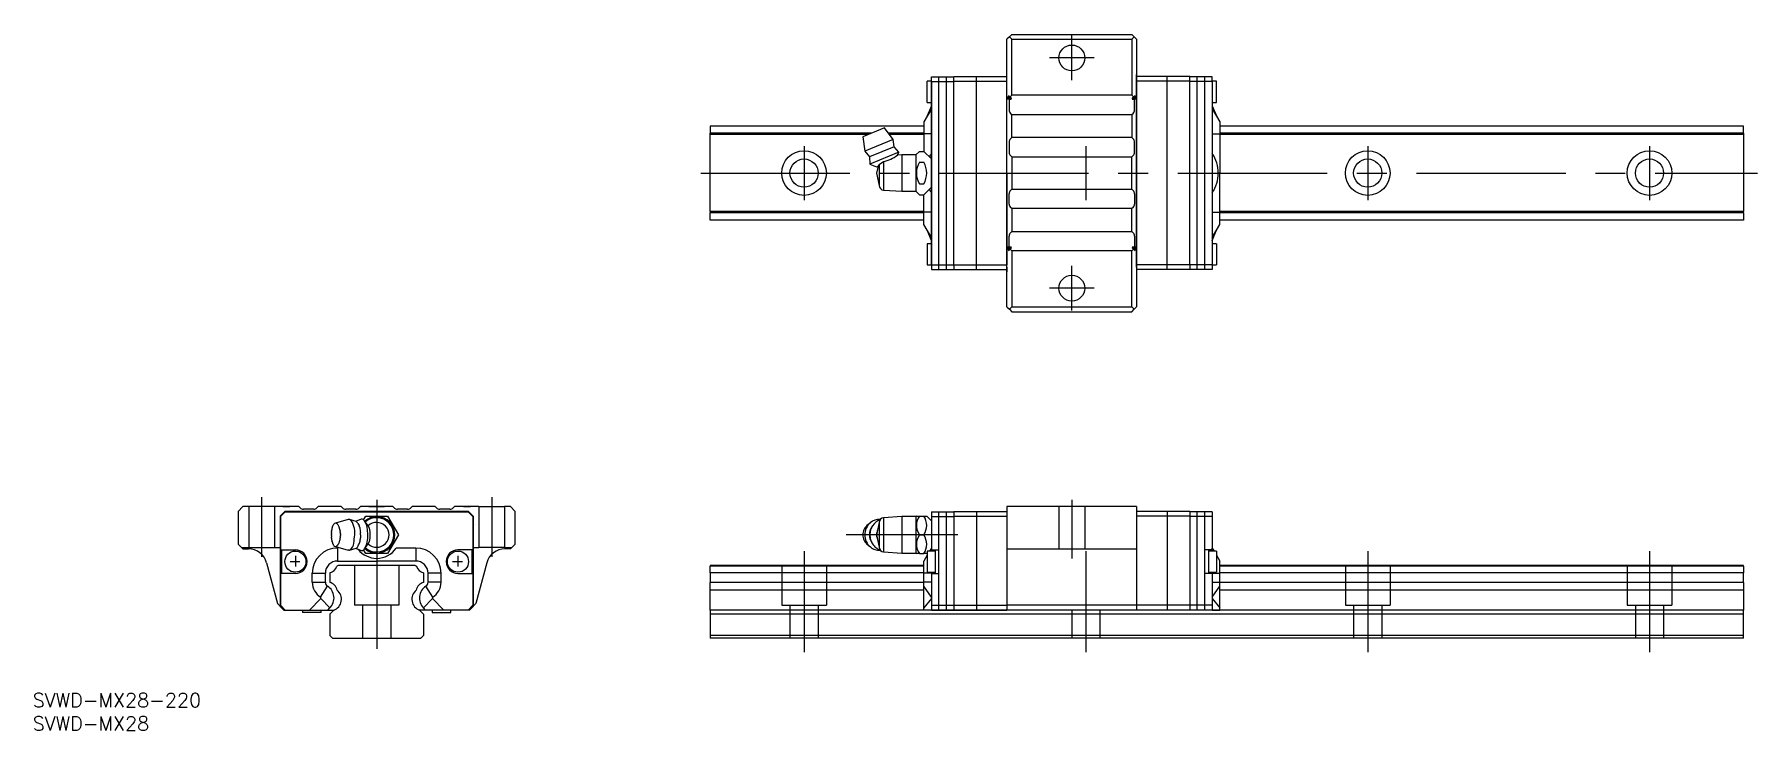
# Model space of a CAD drawing. Extents: x -73 to 294, y -20 to 128.
import ezdxf

# ---------------------------------------------------------------- set-up
doc = ezdxf.new("R2010")
doc.units = 0
doc.linetypes.add('CENTER', pattern=[50.8, 31.75, -6.35, 6.35, -6.35])
doc.linetypes.add('DASHED', pattern=[19.05, 12.7, -6.35])
doc.layers.get('0').update_dxf_attribs({"linetype": 'CONTINUOUS'})
doc.layers.add('CENTER', color=1, linetype='CENTER')
doc.styles.get("Standard").update_dxf_attribs({"font": 'txt.shx', "height": 3, "bigfont": 'bigfont.shx'})

msp = doc.modelspace()

# ---------------------------------------------------------------- linework, layer by layer
at = {"color": 7, "linetype": 'CONTINUOUS'}
for p, q in [((135.199999, 128.5), (134.699999, 128)), ((135.199999, 128.5), (160.799999, 128.5)), ((161.299999, 128), (160.799999, 128.5)), ((134.699999, 128), (134.199999, 127.5)), ((134.199999, 70.5), (134.199999, 127.5)), ((135.199999, 127.5), (134.699999, 128)), ((135.199999, 127.5), (160.799999, 127.5)), ((135.199999, 115.55), (135.199999, 127.5)), ((161.299999, 128), (160.799999, 127.5)), ((160.799999, 127.5), (160.799999, 115.55)), ((161.799999, 127.5), (161.299999, 128)), ((161.799999, 127.5), (161.799999, 70.5)), ((118.099999, 118.550001), (117.199999, 118.550001)), ((117.199999, 114.050001), (117.199999, 118.550001)), ((118.099999, 119.5), (122.899999, 119.5)), ((118.099999, 119.5), (122.899999, 119.5)), ((118.099999, 118.5), (118.099999, 119.5)), ((118.099999, 118.5), (118.099999, 119.5)), ((118.099999, 118.5), (118.099999, 99)), ((118.099999, 99), (118.099999, 118.5)), ((118.099999, 118.5), (122.899999, 118.5)), ((118.099999, 118.5), (122.899999, 118.5)), ((119.699999, 78.5), (119.699999, 119.5)), ((121.299999, 78.5), (121.299999, 119.5)), ((122.899999, 119.55), (134.199999, 119.55)), ((122.899999, 118.55), (122.899999, 119.55)), ((122.899999, 79.45), (122.899999, 118.55)), ((122.899999, 118.55), (134.199999, 118.55)), ((127.699999, 78.45), (127.699999, 119.55)), ((134.199999, 118.999999), (134.199999, 119.999999)), ((134.199999, 118.55), (134.199999, 119.599999)), ((134.199999, 79.000001), (134.199999, 118.999999)), ((134.199999, 99), (134.199999, 118.55)), ((134.199999, 99), (134.199999, 118.55)), ((161.799999, 118.999999), (161.799999, 119.999999)), ((161.799999, 119.599999), (161.799999, 118.55)), ((173.099999, 119.55), (161.799999, 119.55)), ((161.799999, 79.000001), (161.799999, 118.999999)), ((161.799999, 118.55), (161.799999, 99)), ((161.799999, 99), (161.799999, 118.55)), ((173.099999, 118.55), (161.799999, 118.55)), ((168.299999, 78.45), (168.299999, 119.55)), ((173.099999, 118.55), (173.099999, 119.55)), ((177.899999, 119.5), (173.099999, 119.5)), ((173.099999, 79.45), (173.099999, 118.55)), ((177.899999, 118.5), (173.099999, 118.5)), ((174.699999, 78.5), (174.699999, 119.5)), ((176.299999, 78.5), (176.299999, 119.5)), ((177.899999, 118.5), (177.899999, 119.5)), ((178.799999, 118.550001), (177.899999, 118.550001)), ((177.899999, 118.5), (177.899999, 79.5)), ((178.799999, 114.050001), (178.799999, 118.550001)), ((117.199999, 114.050001), (118.099999, 114.050001)), ((134.649999, 114.585786), (134.649999, 112.414214)), ((135.199999, 115.55), (134.942892, 115.292893)), ((160.799999, 115.55), (135.199999, 115.55)), ((161.057106, 115.292893), (160.799999, 115.55)), ((161.349999, 112.414214), (161.349999, 114.585786)), ((177.899999, 114.050001), (178.799999, 114.050001)), ((118.099999, 112.700001), (116.499999, 109.930001)), ((118.099999, 112.700001), (116.499999, 109.930001)), ((118.099999, 113.332589), (117.21786, 111.172798)), ((118.099999, 113.332589), (117.21786, 111.172798)), ((134.942892, 111.707107), (135.199999, 111.45)), ((135.199999, 111.45), (160.799999, 111.45)), ((135.199999, 106.55), (135.199999, 111.45)), ((160.799999, 111.45), (161.057106, 111.707107)), ((160.799999, 111.45), (160.799999, 106.55)), ((177.899999, 113.332589), (178.782138, 111.172798)), ((177.899999, 112.700001), (179.499999, 109.930001)), ((116.499999, 109.000001), (70.999999, 109.000001)), ((70.999999, 109.000001), (70.999999, 107.483289)), ((70.999999, 107.2), (70.999999, 107.483289)), ((105.317087, 107.483289), (70.999999, 107.483289)), ((70.999999, 90.8), (70.999999, 107.2)), ((104.633167, 107.2), (70.999999, 107.2)), ((108.112474, 108.641176), (103.493076, 106.727759)), ((103.493076, 106.727759), (103.938978, 103.665281)), ((109.962672, 106.160377), (108.112474, 108.641176)), ((116.499999, 107.483289), (108.976035, 107.483289)), ((116.499999, 107.2), (109.187314, 107.2)), ((116.499999, 109.930001), (116.499999, 107.330001)), ((116.499999, 109.930001), (116.499999, 107.330001)), ((116.499999, 107.330001), (116.499999, 103.6)), ((116.499999, 107.330001), (116.499999, 103.6)), ((118.099999, 107.330001), (116.499999, 107.330001)), ((118.099999, 107.330001), (116.499999, 107.330001)), ((135.199999, 106.55), (134.942892, 106.292893)), ((160.799999, 106.55), (135.199999, 106.55)), ((161.057106, 106.292893), (160.799999, 106.55)), ((177.899999, 107.330001), (179.499999, 107.330001)), ((179.499999, 109.930001), (179.499999, 107.330001)), ((290.999999, 109.000001), (179.499999, 109.000001)), ((290.999999, 107.483289), (179.499999, 107.483289)), ((179.499999, 107.330001), (179.499999, 99)), ((290.999999, 107.2), (179.499999, 107.2)), ((290.999999, 107.483289), (290.999999, 109.000001)), ((290.999999, 107.483289), (290.999999, 107.2)), ((290.999999, 107.2), (290.999999, 90.8)), ((109.962672, 106.160377), (103.938978, 103.665281)), ((103.938978, 103.665281), (104.905652, 102.442102)), ((110.144049, 104.611917), (104.905652, 102.442102)), ((111.184633, 103.419353), (105.013118, 100.863028)), ((110.144049, 104.611917), (109.962672, 106.160377)), ((111.184633, 103.419353), (110.144049, 104.611917)), ((110.906563, 102.822099), (110.906061, 102.822069)), ((110.906342, 102.821624), (110.906563, 102.822099)), ((110.906563, 102.822099), (111.184633, 103.419353)), ((111.799999, 102.875), (110.906563, 102.822099)), ((114.799999, 102.875), (111.799999, 102.875)), ((111.799999, 102.875), (111.799999, 95.125)), ((115.543801, 103.618802), (114.799999, 102.875)), ((114.799999, 102.875), (114.799999, 95.125)), ((115.543801, 103.618802), (116.481197, 103.618802)), ((118.099999, 102), (116.481197, 103.618802)), ((134.649999, 105.585786), (134.649999, 103.414214)), ((161.349999, 103.414214), (161.349999, 105.585786)), ((104.905652, 102.442102), (105.013118, 100.863028)), ((105.013118, 100.863028), (106.40283, 100.356273)), ((106.738567, 100.49534), (106.399999, 99)), ((106.40283, 100.356273), (106.878366, 100.553247)), ((106.878366, 100.553247), (106.999999, 100.813088)), ((106.999999, 100.813088), (107.881992, 101.450753)), ((106.999999, 100.813088), (106.999999, 96.35)), ((107.881992, 101.450753), (107.881992, 95.356987)), ((115.543801, 101.309401), (116.481197, 101.309401)), ((134.942892, 102.707107), (135.199999, 102.45)), ((135.199999, 102.45), (160.799999, 102.45)), ((135.199999, 102.45), (135.199999, 95.55)), ((135.199999, 100.65), (135.199999, 97.35)), ((160.799999, 102.45), (161.057106, 102.707107)), ((160.799999, 95.55), (160.799999, 102.45)), ((160.799999, 97.35), (160.799999, 100.65)), ((106.399999, 99), (106.999999, 96.35)), ((115.543801, 96.690599), (116.481197, 96.690599)), ((116.481197, 94.381198), (118.099999, 96)), ((118.099999, 99), (118.099999, 79.5)), ((118.099999, 99), (118.099999, 79.5)), ((118.099999, 79.5), (118.099999, 99)), ((134.199999, 79.45), (134.199999, 99)), ((134.199999, 99), (134.199999, 79.45)), ((134.942892, 95.292893), (135.199999, 95.55)), ((135.199999, 95.55), (160.799999, 95.55)), ((160.799999, 95.55), (161.057106, 95.292893)), ((161.799999, 99), (161.799999, 79.45)), ((161.799999, 99), (161.799999, 79.45)), ((179.499999, 99), (179.170758, 99)), ((179.499999, 90.669999), (179.499999, 99)), ((107.881992, 95.356987), (111.799999, 95.125)), ((111.799999, 95.125), (114.799999, 95.125)), ((114.799999, 95.125), (115.543801, 94.381198)), ((115.543801, 94.381198), (116.481197, 94.381198)), ((116.499999, 90.669999), (116.499999, 94.4)), ((116.499999, 90.669999), (116.499999, 94.4)), ((116.499999, 90.669999), (116.499999, 94.4)), ((134.649999, 92.414214), (134.649999, 94.585786)), ((161.349999, 94.585786), (161.349999, 92.414214)), ((116.499999, 90.8), (70.999999, 90.8)), ((70.999999, 90.8), (70.999999, 90.516711)), ((116.499999, 90.516711), (70.999999, 90.516711)), ((70.999999, 88.999999), (70.999999, 90.516711)), ((116.499999, 88.999999), (70.999999, 88.999999)), ((118.099999, 90.669999), (116.499999, 90.669999)), ((118.099999, 90.669999), (116.499999, 90.669999)), ((118.099999, 90.669999), (116.499999, 90.669999)), ((116.499999, 88.069999), (116.499999, 90.669999)), ((116.499999, 88.069999), (116.499999, 90.669999)), ((116.499999, 88.069999), (116.499999, 90.669999)), ((118.099999, 85.299999), (116.499999, 88.069999)), ((118.099999, 85.299999), (116.499999, 88.069999)), ((118.099999, 85.299999), (116.499999, 88.069999)), ((135.199999, 91.45), (134.942892, 91.707107)), ((160.799999, 91.45), (135.199999, 91.45)), ((135.199999, 91.45), (135.199999, 86.55)), ((161.057106, 91.707107), (160.799999, 91.45)), ((160.799999, 86.55), (160.799999, 91.45)), ((177.899999, 90.669999), (179.499999, 90.669999)), ((177.899999, 85.299999), (179.499999, 88.069999)), ((290.999999, 90.8), (179.499999, 90.8)), ((179.499999, 88.069999), (179.499999, 90.669999)), ((290.999999, 90.516711), (179.499999, 90.516711)), ((290.999999, 88.999999), (179.499999, 88.999999)), ((290.999999, 90.516711), (290.999999, 90.8)), ((290.999999, 90.516711), (290.999999, 88.999999)), ((118.099999, 84.667411), (117.21786, 86.827202)), ((118.099999, 84.667411), (117.21786, 86.827202)), ((118.099999, 84.667411), (117.21786, 86.827202)), ((134.649999, 83.414214), (134.649999, 85.585786)), ((134.942892, 86.292893), (135.199999, 86.55)), ((135.199999, 86.55), (160.799999, 86.55)), ((160.799999, 86.55), (161.057106, 86.292893)), ((161.349999, 85.585786), (161.349999, 83.414214)), ((177.899999, 84.667411), (178.782138, 86.827202)), ((117.199999, 83.949999), (117.199999, 79.449999)), ((118.099999, 83.949999), (117.199999, 83.949999)), ((135.199999, 82.45), (134.942892, 82.707107)), ((160.799999, 82.45), (135.199999, 82.45)), ((135.199999, 82.45), (135.199999, 70.5)), ((161.057106, 82.707107), (160.799999, 82.45)), ((160.799999, 70.5), (160.799999, 82.45)), ((178.799999, 83.949999), (177.899999, 83.949999)), ((178.799999, 83.949999), (178.799999, 79.449999)), ((117.199999, 79.449999), (118.099999, 79.449999)), ((118.099999, 79.5), (122.899999, 79.5)), ((118.099999, 79.5), (122.899999, 79.5)), ((118.099999, 79.5), (122.899999, 79.5)), ((118.099999, 79.5), (118.099999, 78.5)), ((118.099999, 79.5), (118.099999, 78.5)), ((118.099999, 79.5), (118.099999, 78.5)), ((118.099999, 78.5), (122.899999, 78.5)), ((118.099999, 78.5), (122.899999, 78.5)), ((118.099999, 78.5), (122.899999, 78.5)), ((122.899999, 79.45), (134.199999, 79.45)), ((122.899999, 79.45), (122.899999, 78.45)), ((122.899999, 78.45), (134.199999, 78.45)), ((134.199999, 78.400001), (134.199999, 79.45)), ((134.199999, 79.000001), (134.199999, 78.000001)), ((173.099999, 79.45), (161.799999, 79.45)), ((161.799999, 79.45), (161.799999, 78.400001)), ((161.799999, 79.000001), (161.799999, 78.000001)), ((173.099999, 78.45), (161.799999, 78.45)), ((177.899999, 79.5), (173.099999, 79.5)), ((173.099999, 79.45), (173.099999, 78.45)), ((177.899999, 78.5), (173.099999, 78.5)), ((177.899999, 79.5), (177.899999, 78.5)), ((177.899999, 79.449999), (178.799999, 79.449999)), ((134.199999, 70.5), (134.699999, 70)), ((135.199999, 70.5), (134.699999, 70)), ((134.699999, 70), (135.199999, 69.5)), ((135.199999, 70.5), (160.799999, 70.5)), ((161.299999, 70), (160.799999, 70.5)), ((160.799999, 69.5), (161.299999, 70)), ((161.299999, 70), (161.799999, 70.5)), ((135.199999, 69.5), (160.799999, 69.5)), ((-28.5, 28), (-29.5, 27)), ((-29.5, 27), (-29.5, 20)), ((-27.25, 28), (-28.5, 28)), ((-21.75, 28), (-27.25, 28)), ((-16.55, 28), (-21.75, 28)), ((-19.55, 27), (-20.55, 26)), ((-20.55, 26), (-20.55, 7)), ((-19.5, 26.9), (-20.5, 25.9)), ((-19.5, 26.9), (-20.5, 25.9)), ((-20.5, 25.9), (-20.5, 18.800001)), ((-20.5, 25.9), (-20.5, 18.800001)), ((-19.999999, 28), (-18.5, 28)), ((19.55, 27), (-19.55, 27)), ((0, 26.9), (-19.5, 26.9)), ((-19.5, 26.9), (0, 26.9)), ((-16.292893, 27.742893), (-16.55, 28)), ((-13.414214, 27.45), (-15.585786, 27.45)), ((-12.45, 28), (-12.707107, 27.742893)), ((-7.55, 28), (-12.45, 28)), ((-7.292893, 27.742893), (-7.55, 28)), ((-4.414214, 27.45), (-6.585786, 27.45)), ((-3.45, 28), (-3.707107, 27.742893)), ((3.45, 28), (-3.45, 28)), ((-2.772615, 25.19769), (-2.309401, 26.000001)), ((-2.309401, 26.000001), (2.309401, 26.000001)), ((-1.65, 28), (1.65, 28)), ((1.65, 28), (-1.65, 28)), ((19.5, 26.9), (0, 26.9)), ((0, 26.9), (19.5, 26.9)), ((0, 26.9), (19.5, 26.9)), ((2.309401, 26.000001), (4.618802, 22.000001)), ((3.707107, 27.742893), (3.45, 28)), ((6.585786, 27.45), (4.414214, 27.45)), ((7.55, 28), (7.292893, 27.742893)), ((12.45, 28), (7.55, 28)), ((12.707107, 27.742893), (12.45, 28)), ((15.585786, 27.45), (13.414214, 27.45)), ((16.55, 28), (16.292893, 27.742893)), ((21.75, 28), (16.55, 28)), ((18.5, 28), (19.999999, 28)), ((19.5, 26.9), (20.5, 25.9)), ((19.5, 26.9), (20.5, 25.9)), ((19.5, 26.9), (20.5, 25.9)), ((19.55, 27), (20.55, 26)), ((20.5, 25.9), (20.5, 18.800001)), ((20.5, 25.9), (20.5, 18.800001)), ((20.5, 25.9), (20.5, 18.800001)), ((20.55, 26), (20.55, 7)), ((21.75, 28), (27.25, 28)), ((28.5, 28), (27.25, 28)), ((29.5, 27), (28.5, 28)), ((29.5, 20), (29.5, 27)), ((111.799999, 25.875001), (107.881991, 25.643014)), ((114.799999, 25.875001), (111.799999, 25.875001)), ((111.799999, 25.875001), (111.799999, 18.125001)), ((114.924999, 26.000001), (114.799999, 25.875001)), ((114.799999, 25.875001), (114.799999, 18.125001)), ((114.924999, 26.000001), (115.543801, 26.000001)), ((115.543801, 26.000001), (116.481197, 26.000001)), ((116.481197, 26.000001), (117.099999, 26.000001)), ((118.099999, 25.000001), (117.099999, 26.000001)), ((118.099999, 26.9), (122.899999, 26.9)), ((118.099999, 26.9), (122.899999, 26.9)), ((118.099999, 26.9), (122.899999, 26.9)), ((118.099999, 26.9), (118.099999, 25.9)), ((118.099999, 26.9), (118.099999, 25.9)), ((118.099999, 26.9), (118.099999, 25.9)), ((118.099999, 25.9), (122.899999, 25.9)), ((118.099999, 25.9), (122.899999, 25.9)), ((118.099999, 25.9), (122.899999, 25.9)), ((118.099999, 25.9), (118.099999, 18.800001)), ((118.099999, 25.9), (118.099999, 18.800001)), ((118.099999, 25.9), (118.099999, 18.800001)), ((119.699999, 6), (119.699999, 26.9)), ((121.299999, 6), (121.299999, 26.9)), ((122.899999, 27), (134.199999, 27)), ((122.899999, 27), (122.899999, 26)), ((122.899999, 26), (134.199999, 26)), ((122.899999, 26), (122.899999, 7)), ((127.699999, 27), (127.699999, 6)), ((161.799999, 28), (134.199999, 28)), ((134.199999, 28), (134.199999, 27)), ((134.199999, 27), (134.199999, 20.500001)), ((161.799999, 28), (161.799999, 27)), ((173.099999, 27), (161.799999, 27)), ((161.799999, 27), (161.799999, 20.500001)), ((173.099999, 26), (161.799999, 26)), ((168.299999, 27), (168.299999, 6)), ((173.099999, 27), (173.099999, 26)), ((177.899999, 26.9), (173.099999, 26.9)), ((173.099999, 26), (173.099999, 7)), ((177.899999, 25.9), (173.099999, 25.9)), ((174.699999, 6), (174.699999, 26.9)), ((176.299999, 6), (176.299999, 26.9)), ((177.899999, 26.9), (177.899999, 25.9)), ((177.899999, 25.9), (177.899999, 18.800001)), ((-6.04374, 25.242003), (-8.784859, 24.486199)), ((-5.766417, 25.237472), (-6.04374, 25.242003)), ((-4.399685, 24.815409), (-5.766417, 25.237472)), ((-3.319433, 25.307365), (-4.539195, 24.858492)), ((-2.1413, 24.42114), (-2.56411, 24.980199)), ((-1.813088, 23.932671), (-2.141316, 24.421161)), ((-1.553247, 23.432234), (-1.813088, 23.932671)), ((105.108776, 24.579204), (104.39016, 23.977918)), ((106.999999, 24.650001), (106.399999, 22.000001)), ((106.999999, 24.650001), (106.999999, 19.350001)), ((107.881991, 25.643014), (107.881991, 18.356988)), ((-29.5, 20), (-28.8, 19.3)), ((-28.8, 19.3), (-27.25, 19.3)), ((-28.8, 19.3), (-28.5, 19)), ((-28.5, 19), (-27.302647, 19)), ((-21.75, 19.3), (-20.55, 19.3)), ((-20.5, 18.800001), (-17.300001, 18.800001)), ((-20.5, 18.800001), (-17.300001, 18.800001)), ((-20.25, 18.800001), (-20.25, 13.800001)), ((-20.25, 18.800001), (-20.25, 13.800001)), ((-8.784859, 19.513803), (-6.04374, 18.757999)), ((-8.330001, 19.200003), (-8.330001, 16.430003)), ((-8.330001, 19.200003), (-8.330001, 16.430003)), ((-5.765676, 18.762759), (-6.04374, 18.757999)), ((-5.766417, 18.76253), (-4.399685, 19.184593)), ((-4.539195, 19.14151), (-3.319433, 18.692637)), ((-2.309401, 18.000001), (-2.772747, 18.802539)), ((-2.56411, 19.019803), (-2.141213, 19.578977)), ((-2.141286, 19.57888), (-1.813088, 20.067331)), ((-1.813088, 20.067331), (-1.553247, 20.567768)), ((4.618802, 22.000001), (2.309401, 18.000001)), ((8.330001, 19.200003), (4.142464, 19.200003)), ((8.330001, 19.200003), (4.142464, 19.200003)), ((8.330001, 19.200003), (4.142464, 19.200003)), ((8.330001, 19.200003), (8.330001, 16.430003)), ((8.330001, 19.200003), (8.330001, 16.430003)), ((8.330001, 19.200003), (8.330001, 16.430003)), ((20.5, 18.800001), (17.300001, 18.800001)), ((20.5, 18.800001), (17.300001, 18.800001)), ((20.5, 18.800001), (17.300001, 18.800001)), ((20.25, 18.800001), (20.25, 13.800001)), ((20.25, 18.800001), (20.25, 13.800001)), ((20.55, 19.3), (21.75, 19.3)), ((27.25, 19.3), (28.8, 19.3)), ((28.5, 19), (27.302647, 19)), ((28.8, 19.3), (28.5, 19)), ((28.8, 19.3), (29.5, 20)), ((106.399999, 22.000001), (106.999999, 19.350001)), ((107.881991, 18.356988), (111.799999, 18.125001)), ((115.543801, 22.000001), (116.481197, 22.000001)), ((117.199999, 18.550001), (117.199999, 14.050001)), ((118.899999, 18.550001), (117.199999, 18.550001)), ((117.649999, 18.550001), (117.826492, 18.726494)), ((118.099999, 19.200003), (117.724547, 18.550001)), ((118.099999, 19.200003), (117.724547, 18.550001)), ((118.099999, 19.200003), (117.724547, 18.550001)), ((118.099999, 18.800001), (119.699999, 18.800001)), ((118.099999, 18.550001), (118.099999, 18.800001)), ((118.099999, 18.800001), (119.699999, 18.800001)), ((118.099999, 18.550001), (118.099999, 18.800001)), ((118.099999, 18.800001), (119.699999, 18.800001)), ((118.099999, 18.550001), (118.099999, 18.800001)), ((118.899999, 18.800001), (118.899999, 13.800001)), ((118.899999, 18.800001), (118.899999, 13.800001)), ((134.199999, 20.500001), (134.199999, 7)), ((134.199999, 19), (161.799999, 19)), ((161.799999, 20.500001), (161.799999, 7)), ((177.899999, 18.800001), (176.299999, 18.800001)), ((177.099999, 18.800001), (177.099999, 13.800001)), ((178.799999, 18.550001), (177.099999, 18.550001)), ((177.899999, 19.200003), (178.275451, 18.550001)), ((177.899999, 18.550001), (177.899999, 18.800001)), ((178.799999, 18.550001), (178.799999, 14.050001)), ((-23.438944, 16.035276), (-21.116026, 7.366027)), ((-8.2, 15.500003), (-8.483289, 15.336446)), ((-8.330001, 16.430003), (0, 16.430003)), ((-8.330001, 16.430003), (0, 16.430003)), ((8.2, 15.500003), (-8.2, 15.500003)), ((2.309401, 18.000001), (-2.309401, 18.000001)), ((8.330001, 16.430003), (0, 16.430003)), ((8.330001, 16.430003), (0, 16.430003)), ((8.330001, 16.430003), (0, 16.430003)), ((8.2, 15.500003), (8.483289, 15.336446)), ((23.438944, 16.035276), (21.116026, 7.366027)), ((116.499999, 15.500003), (70.999999, 15.500003)), ((70.999999, 15.500003), (70.999999, 15.336446)), ((116.499999, 15.336446), (70.999999, 15.336446)), ((70.999999, 13.937693), (70.999999, 15.336446)), ((111.799999, 18.125001), (114.799999, 18.125001)), ((114.799999, 18.125001), (114.924999, 18.000001)), ((115.543801, 18.000001), (114.924999, 18.000001)), ((115.543801, 18.000001), (116.481197, 18.000001)), ((117.099999, 18.000001), (116.481197, 18.000001)), ((117.199999, 17.641878), (116.499999, 16.430003)), ((117.199999, 17.641878), (116.499999, 16.430003)), ((117.199999, 17.641878), (116.499999, 16.430003)), ((116.499999, 13.830003), (116.499999, 16.430003)), ((116.499999, 13.830003), (116.499999, 16.430003)), ((116.499999, 13.830003), (116.499999, 16.430003)), ((117.099999, 18.000001), (117.199999, 18.100001)), ((178.799999, 17.641878), (179.499999, 16.430003)), ((179.499999, 13.830003), (179.499999, 16.430003)), ((290.999999, 15.500003), (179.499999, 15.500003)), ((290.999999, 15.336446), (179.499999, 15.336446)), ((290.999999, 15.336446), (290.999999, 15.500003)), ((290.999999, 15.336446), (290.999999, 13.937693)), ((-17.300001, 13.800001), (-20.5, 13.800001)), ((-17.300001, 13.800001), (-20.5, 13.800001)), ((-20.5, 13.800001), (-20.5, 7)), ((-20.5, 13.800001), (-20.5, 7)), ((-13.700001, 13.830003), (-10.930001, 13.830003)), ((-13.700001, 13.830003), (-10.930001, 13.830003)), ((-13.700001, 11.916697), (-13.700001, 13.830003)), ((-13.700001, 11.916697), (-13.700001, 13.830003)), ((-13.700001, 11.916697), (-10.930001, 11.916697)), ((-13.700001, 11.916697), (-10.930001, 11.916697)), ((-11.94628, 8.73118), (-10.464823, 11.071732)), ((-11.94628, 8.73118), (-10.464823, 11.071732)), ((-10.930001, 11.916697), (-10.930001, 13.830003)), ((-10.930001, 11.916697), (-10.930001, 13.830003)), ((-10.000001, 13.937693), (-10.000001, 11.862007)), ((10.000001, 13.937693), (10.000001, 11.862007)), ((11.94628, 8.73118), (10.464823, 11.071732)), ((11.94628, 8.73118), (10.464823, 11.071732)), ((11.94628, 8.73118), (10.464823, 11.071732)), ((13.700001, 13.830003), (10.930001, 13.830003)), ((13.700001, 13.830003), (10.930001, 13.830003)), ((13.700001, 13.830003), (10.930001, 13.830003)), ((10.930001, 11.916697), (10.930001, 13.830003)), ((10.930001, 11.916697), (10.930001, 13.830003)), ((10.930001, 11.916697), (10.930001, 13.830003)), ((13.700001, 11.916697), (10.930001, 11.916697)), ((13.700001, 11.916697), (10.930001, 11.916697)), ((13.700001, 11.916697), (10.930001, 11.916697)), ((13.700001, 11.916697), (13.700001, 13.830003)), ((13.700001, 11.916697), (13.700001, 13.830003)), ((13.700001, 11.916697), (13.700001, 13.830003)), ((17.300001, 13.800001), (20.5, 13.800001)), ((17.300001, 13.800001), (20.5, 13.800001)), ((17.300001, 13.800001), (20.5, 13.800001)), ((20.5, 13.800001), (20.5, 7)), ((20.5, 13.800001), (20.5, 7)), ((20.5, 13.800001), (20.5, 7)), ((116.499999, 13.937693), (70.999999, 13.937693)), ((70.999999, 13.937693), (70.999999, 11.862007)), ((116.499999, 11.862007), (70.999999, 11.862007)), ((70.999999, 10.241331), (70.999999, 11.862007)), ((118.099999, 13.830003), (116.499999, 13.830003)), ((118.099999, 13.830003), (116.499999, 13.830003)), ((118.099999, 13.830003), (116.499999, 13.830003)), ((116.499999, 11.916697), (116.499999, 13.830003)), ((116.499999, 11.916697), (116.499999, 13.830003)), ((116.499999, 11.916697), (116.499999, 13.830003)), ((118.099999, 11.916697), (116.499999, 11.916697)), ((118.099999, 11.916697), (116.499999, 11.916697)), ((118.099999, 11.916697), (116.499999, 11.916697)), ((116.499999, 11.071732), (116.499999, 11.916697)), ((116.499999, 11.071732), (116.499999, 11.916697)), ((116.499999, 11.071732), (116.499999, 11.916697)), ((118.099999, 8.73118), (116.499999, 11.071732)), ((118.099999, 8.73118), (116.499999, 11.071732)), ((118.099999, 8.73118), (116.499999, 11.071732)), ((116.499999, 6.46208), (116.499999, 11.071732)), ((116.499999, 6.46208), (116.499999, 11.071732)), ((116.499999, 6.46208), (116.499999, 11.071732)), ((117.199999, 14.050001), (118.899999, 14.050001)), ((118.099999, 13.800001), (118.099999, 14.050001)), ((118.099999, 13.800001), (118.099999, 14.050001)), ((118.099999, 13.800001), (118.099999, 14.050001)), ((118.099999, 13.800001), (118.099999, 7)), ((118.099999, 13.800001), (119.699999, 13.800001)), ((118.099999, 13.800001), (119.699999, 13.800001)), ((118.099999, 13.800001), (118.099999, 7)), ((118.099999, 13.800001), (119.699999, 13.800001)), ((118.099999, 13.800001), (118.099999, 7)), ((177.899999, 13.800001), (176.299999, 13.800001)), ((177.099999, 14.050001), (178.799999, 14.050001)), ((177.899999, 13.800001), (177.899999, 14.050001)), ((177.899999, 13.830003), (179.499999, 13.830003)), ((177.899999, 13.800001), (177.899999, 7)), ((177.899999, 11.916697), (179.499999, 11.916697)), ((177.899999, 8.73118), (179.499999, 11.071732)), ((290.999999, 13.937693), (179.499999, 13.937693)), ((179.499999, 11.916697), (179.499999, 13.830003)), ((179.499999, 11.071732), (179.499999, 11.916697)), ((290.999999, 11.862007), (179.499999, 11.862007)), ((179.499999, 6.46208), (179.499999, 11.071732)), ((290.999999, 11.862007), (290.999999, 13.937693)), ((290.999999, 11.862007), (290.999999, 10.241331)), ((-21.116026, 7.366027), (-20.1, 6.350001)), ((-14.332589, 6), (-11.911823, 8.420766)), ((-14.332589, 6), (-11.911823, 8.420766)), ((-11.911823, 8.420766), (-9.953138, 6.46208)), ((-11.911823, 8.420766), (-9.953138, 6.46208)), ((11.911823, 8.420766), (9.953138, 6.46208)), ((11.911823, 8.420766), (9.953138, 6.46208)), ((11.911823, 8.420766), (9.953138, 6.46208)), ((14.332589, 6), (11.911823, 8.420766)), ((14.332589, 6), (11.911823, 8.420766)), ((14.332589, 6), (11.911823, 8.420766)), ((21.116026, 7.366027), (20.1, 6.350001)), ((116.499999, 10.241331), (70.999999, 10.241331)), ((70.999999, 5.948332), (70.999999, 10.241331)), ((118.099999, 8.420766), (116.499999, 6.46208)), ((118.099999, 8.420766), (116.499999, 6.46208)), ((118.099999, 8.420766), (116.499999, 6.46208)), ((177.899999, 8.420766), (179.499999, 6.46208)), ((290.999999, 10.241331), (179.499999, 10.241331)), ((290.999999, 10.241331), (290.999999, 5.948332)), ((-19.749999, 6), (-20.749999, 7)), ((-20.749999, 7), (-19.749999, 6)), ((-20.55, 7), (-19.55, 6)), ((-20.5, 7), (-19.5, 6)), ((-20.5, 7), (-19.5, 6)), ((-20.1, 6.350001), (-19.749999, 6)), ((-19.749999, 6), (-19.55, 6)), ((-19.55, 6), (-19.5, 6)), ((-19.5, 6), (-14.332589, 6)), ((-19.5, 6), (-14.332589, 6)), ((-15.8, 6), (-15.8, 5.5)), ((-11.8, 5.5), (-15.8, 5.5)), ((-14.332589, 6), (-10.415218, 6)), ((-14.332589, 6), (-10.415218, 6)), ((-11.8, 5.5), (-11.8, 6)), ((-10.415218, 6), (-9.953138, 6.46208)), ((-10.415218, 6), (-9.953138, 6.46208)), ((-10.415218, 6), (-9.020198, 6)), ((-10.415218, 6), (-9.020198, 6)), ((-9.151667, 5.948332), (-10.000001, 5.099998)), ((-10.000001, 5.099998), (-10.000001, 0.6)), ((10.415218, 6), (9.020198, 6)), ((10.415218, 6), (9.020198, 6)), ((10.415218, 6), (9.020198, 6)), ((9.151667, 5.948332), (10.000001, 5.099998)), ((10.415218, 6), (9.953138, 6.46208)), ((10.415218, 6), (9.953138, 6.46208)), ((10.415218, 6), (9.953138, 6.46208)), ((10.000001, 5.099998), (10.000001, 0.6)), ((14.332589, 6), (10.415218, 6)), ((14.332589, 6), (10.415218, 6)), ((14.332589, 6), (10.415218, 6)), ((11.8, 6), (11.8, 5.5)), ((11.8, 5.5), (15.8, 5.5)), ((19.5, 6), (14.332589, 6)), ((19.5, 6), (14.332589, 6)), ((19.5, 6), (14.332589, 6)), ((15.8, 5.5), (15.8, 6)), ((20.5, 7), (19.5, 6)), ((20.5, 7), (19.5, 6)), ((20.5, 7), (19.5, 6)), ((19.55, 6), (19.5, 6)), ((20.55, 7), (19.55, 6)), ((19.749999, 6), (19.55, 6)), ((20.749999, 7), (19.749999, 6)), ((20.749999, 7), (19.749999, 6)), ((19.749999, 6), (20.1, 6.350001)), ((290.999999, 5.948332), (70.999999, 5.948332)), ((70.999999, 5.948332), (70.999999, 5.099998)), ((290.999999, 5.099998), (70.999999, 5.099998)), ((70.999999, 5.099998), (70.999999, 0.6)), ((135.999999, 5.948332), (115.199999, 5.948332)), ((116.499999, 6), (116.499999, 6.46208)), ((116.499999, 6), (116.499999, 6.46208)), ((116.499999, 6), (116.499999, 6.46208)), ((118.099999, 6), (116.499999, 6)), ((118.099999, 6), (116.499999, 6)), ((118.099999, 6), (116.499999, 6)), ((118.099999, 7), (122.899999, 7)), ((118.099999, 7), (122.899999, 7)), ((118.099999, 7), (122.899999, 7)), ((118.099999, 7), (118.099999, 6)), ((118.099999, 7), (118.099999, 6)), ((118.099999, 7), (118.099999, 6)), ((118.099999, 6), (122.899999, 6)), ((118.099999, 6), (122.899999, 6)), ((118.099999, 6), (122.899999, 6)), ((122.899999, 7), (134.199999, 7)), ((122.899999, 7), (122.899999, 6)), ((122.899999, 6), (134.199999, 6)), ((161.799999, 7), (134.199999, 7)), ((134.199999, 7), (134.199999, 6)), ((161.799999, 6), (134.199999, 6)), ((173.099999, 7), (161.799999, 7)), ((161.799999, 7), (161.799999, 6)), ((173.099999, 6), (161.799999, 6)), ((177.899999, 7), (173.099999, 7)), ((173.099999, 7), (173.099999, 6)), ((177.899999, 6), (173.099999, 6)), ((177.899999, 7), (177.899999, 6)), ((177.899999, 6), (179.499999, 6)), ((179.499999, 6), (179.499999, 6.46208)), ((290.999999, 5.099998), (290.999999, 5.948332)), ((290.999999, 0.6), (290.999999, 5.099998)), ((-10.000001, 0.6), (-9.400001, 0)), ((-9.400001, 0), (9.400001, 0)), ((10.000001, 0.6), (9.400001, 0)), ((290.999999, 0.6), (70.999999, 0.6)), ((70.999999, 0.6), (70.999999, 0)), ((290.999999, 0), (70.999999, 0)), ((290.999999, 0), (290.999999, 0.6))]:
    msp.add_line(p, q, dxfattribs=at)
at = {"color": 3, "linetype": 'DASHED'}
for p, q in [((-27.25, 28), (-27.25, 19.3)), ((-21.75, 28), (-21.75, 19.3)), ((21.75, 28), (21.75, 19.3)), ((27.25, 28), (27.25, 19.3)), ((145.249996, 28), (145.249996, 19)), ((150.749996, 28), (150.749996, 19)), ((-27.25, 19.3), (-21.75, 19.3)), ((27.25, 19.3), (21.75, 19.3)), ((-4.75, 15.500003), (-4.75, 7)), ((4.75, 15.500003), (4.75, 7)), ((86.249999, 15.5), (86.249999, 7)), ((95.749999, 15.5), (95.749999, 7)), ((206.249999, 15.5), (206.249999, 7)), ((215.749999, 15.5), (215.749999, 7)), ((266.249999, 15.5), (266.249999, 7)), ((275.749999, 15.5), (275.749999, 7)), ((4.75, 7), (-4.75, 7)), ((-3, 7), (-3, 0)), ((3, 7), (3, 0)), ((86.249999, 7), (95.749999, 7)), ((87.999999, 7), (87.999999, 0)), ((93.999999, 7), (93.999999, 0)), ((147.999999, 6), (147.999999, 0)), ((153.999999, 6), (153.999999, 0)), ((206.249999, 7), (215.749999, 7)), ((207.999999, 7), (207.999999, 0)), ((213.999999, 7), (213.999999, 0)), ((266.249999, 7), (275.749999, 7)), ((267.999999, 7), (267.999999, 0)), ((273.999999, 7), (273.999999, 0))]:
    msp.add_line(p, q, dxfattribs=at)
at = {"color": 7, "linetype": 'CONTINUOUS', "const_width": 1}
for points in [[(134.942892, 115.292893), (134.909048, 115.257345), (134.876989, 115.22018), (134.846791, 115.181486), (134.818529, 115.141357), (134.79227, 115.099889), (134.768078, 115.057183), (134.74601, 115.013342), (134.726119, 114.96847), (134.708455, 114.922676), (134.693059, 114.876071), (134.679968, 114.828767), (134.669214, 114.780877), (134.660822, 114.732517), (134.654814, 114.683804), (134.651204, 114.634854), (134.649999, 114.585786)], [(161.349999, 114.585786), (161.348794, 114.634854), (161.345184, 114.683804), (161.339176, 114.732517), (161.330784, 114.780877), (161.32003, 114.828767), (161.306939, 114.876071), (161.291543, 114.922676), (161.273879, 114.96847), (161.253988, 115.013342), (161.23192, 115.057183), (161.207728, 115.099889), (161.181469, 115.141357), (161.153207, 115.181486), (161.123009, 115.22018), (161.09095, 115.257345), (161.057106, 115.292893)], [(134.942892, 82.707107), (134.909048, 82.742655), (134.876989, 82.77982), (134.846791, 82.818514), (134.818529, 82.858643), (134.79227, 82.900111), (134.768078, 82.942817), (134.74601, 82.986658), (134.726119, 83.03153), (134.708455, 83.077324), (134.693059, 83.123929), (134.679968, 83.171233), (134.669214, 83.219123), (134.660822, 83.267483), (134.654814, 83.316196), (134.651204, 83.365146), (134.649999, 83.414214)], [(161.349999, 83.414214), (161.348794, 83.365146), (161.345184, 83.316196), (161.339176, 83.267483), (161.330784, 83.219123), (161.32003, 83.171233), (161.306939, 83.123929), (161.291543, 83.077324), (161.273879, 83.03153), (161.253988, 82.986658), (161.23192, 82.942817), (161.207728, 82.900111), (161.181469, 82.858643), (161.153207, 82.818514), (161.123009, 82.77982), (161.09095, 82.742655), (161.057106, 82.707107)]]:
    msp.add_lwpolyline(points, dxfattribs=at)
at = {"color": 7, "linetype": 'CONTINUOUS'}
for centre, radius in [((147.999999, 123.5), 2.75), ((90.999999, 99), 4.75), ((210.999999, 99), 4.75), ((270.999999, 99), 4.75), ((90.999999, 99), 3), ((210.999999, 99), 3), ((270.999999, 99), 3), ((147.999999, 74.5), 2.75), ((-17.300001, 16.300001), 2.25), ((17.300001, 16.300001), 2.25)]:
    msp.add_circle(centre, radius, dxfattribs=at)
for centre, radius, start, end in [((135.649999, 112.414214), 1, 180, 225), ((160.349999, 112.414214), 1, 315, 0), ((106.484237, 108.554665), 7.240116, 281.131236, 307.648003), ((121.242355, 100.488351), 4.113237, 139.814712, 151.273161), ((121.242355, 100.488351), 4.113237, 139.814712, 151.273161), ((135.649999, 105.585786), 1, 135, 180), ((135.649999, 103.414214), 1, 180, 225), ((160.349999, 105.585786), 1, 0, 45), ((160.349999, 103.414214), 1, 315, 0), ((172.501896, 99.220376), 6.672503, 358.107317, 36.000947), ((119.545284, 99), 4.620086, 150.009194, 209.990806), ((112.481175, 99), 4.618821, 330.000138, 29.999862), ((107.999999, 96.35), 1, 180, 263.222886), ((121.242355, 97.511649), 4.113237, 208.726839, 220.185288), ((121.242355, 97.511649), 4.113237, 208.726839, 220.185288), ((121.242355, 97.511649), 4.113237, 208.726839, 220.185288), ((172.501896, 98.779624), 6.672503, 323.999053, 1.892683), ((135.649999, 94.585786), 1, 135, 180), ((135.649999, 92.414214), 1, 180, 225), ((160.349999, 94.585786), 1, 0, 45), ((160.349999, 92.414214), 1, 315, 0), ((135.649999, 85.585786), 1, 135, 180), ((160.349999, 85.585786), 1, 0, 45), ((-15.585786, 28.45), 1, 225, 270), ((-13.414214, 28.45), 1, 270, 315), ((-6.585786, 28.45), 1, 225, 270), ((-4.414214, 28.45), 1, 270, 315), ((0, 22.000001), 3.875, 229.239253, 130.760747), ((4.414214, 28.45), 1, 225, 270), ((6.585786, 28.45), 1, 270, 315), ((13.414214, 28.45), 1, 225, 270), ((15.585786, 28.45), 1, 270, 315), ((118.467776, 24.000001), 3.542546, 145.627859, 214.372141), ((113.557222, 24.000001), 3.542546, 325.627859, 34.372141), ((-7.815976, 21.98969), 1.827235, 176.972416, 183.246873), ((-13.34663, 22.28221), 3.711149, 356.972416, 0.06159), ((-7.82122, 22.288149), 1.814264, 173.732955, 180.06159), ((-13.471453, 22.908652), 3.869939, 353.732955, 356.704696), ((-7.841072, 22.584469), 1.769768, 170.183611, 176.704696), ((-13.840448, 23.622508), 4.318749, 350.183611, 352.8665), ((-7.888095, 22.877569), 1.680037, 165.922941, 172.8665), ((-15.055126, 24.674753), 5.708887, 345.922941, 347.983489), ((-7.992904, 23.171504), 1.511551, 160.092176, 167.983489), ((-31.261412, 31.59818), 23.235818, 340.092176, 340.615829), ((-8.225807, 23.493215), 1.184042, 149.946163, 160.615829), ((-7.162749, 22.878126), 2.412222, 144.287057, 149.946163), ((-8.723798, 24.000388), 0.489633, 97.163906, 144.287057), ((-8.830649, 23.859542), 0.628327, 42.771286, 85.820863), ((-9.657886, 23.094282), 1.755246, 34.411274, 42.771286), ((-9.342798, 23.310118), 1.373322, 24.802843, 34.411274), ((-13.658505, 21.315722), 6.127577, 22.759123, 24.802843), ((-9.700417, 22.976227), 1.835289, 16.133904, 22.759123), ((-41.359035, 13.818138), 34.791908, 15.791332, 16.133904), ((-9.918432, 22.709795), 2.118171, 10.23661, 15.791332), ((23.122966, 28.676679), 31.457679, 190.23661, 190.606993), ((-10.043591, 22.465537), 2.28545, 5.541183, 10.606993), ((8.44708, 24.259401), 16.292033, 185.541183, 186.248286), ((-10.107512, 22.227904), 2.37344, 1.407971, 6.248286), ((5.826605, 22.619544), 13.565489, 181.407971, 182.253139), ((-10.126317, 21.991877), 2.399776, 357.476648, 2.253139), ((-6.182379, 24.241891), 1.079059, 21.027789, 67.283441), ((-25.74195, 16.722789), 22.034099, 18.651853, 21.027789), ((-8.854299, 22.423131), 4.210332, 354.232155, 18.651853), ((-4.986782, 23.553135), 1.392128, 55.067607, 65.056368), ((-4.5595, 24.164891), 0.645927, 25.474361, 55.067607), ((16.460555, 34.1794), 22.637824, 205.474361, 206.754214), ((-4.999864, 23.360479), 1.395456, 7.348267, 26.754214), ((21.437506, 26.769824), 25.26084, 187.348267, 189.747964), ((-5.242506, 22.186335), 1.810019, 354.091162, 9.747964), ((-3.139698, 24.829167), 0.51086, 60.817071, 110.599177), ((-3.370584, 24.415756), 0.984375, 34.987781, 60.817071), ((-5.20676, 23.130635), 3.225598, 7.352505, 34.987781), ((0, 22.000001), 3.643013, 229.005775, 130.994225), ((-24.05413, 20.698675), 22.229223, 3.356085, 7.352505), ((0, 22.000001), 2.65, 226.828535, 133.171465), ((-6.661791, 22.000001), 5.305517, 344.338613, 15.661387), ((20.5, 24.774695), 0.8, 307.979872, 308.682096), ((29, 24.524695), 0.8, 307.979872, 308.682187), ((106.242174, 21.986686), 2.749132, 156.369635, 179.722486), ((105.948926, 22.114988), 2.429045, 129.920177, 156.369635), ((107.385038, 22.012017), 3.446083, 155.892349, 180.199772), ((107.239443, 22.077168), 3.286576, 130.785155, 155.892349), ((108.041892, 21.988739), 3.136262, 141.446609, 179.794248), ((108.471576, 22.020743), 3.458522, 163.285436, 180.343625), ((106.957967, 22.403432), 2.855673, 85.154685, 130.785155), ((108.613096, 21.978246), 3.606286, 146.93569, 163.285436), ((108.200096, 22.247111), 3.11348, 109.689426, 146.93569), ((108.803658, 22.003353), 2.400815, 154.706779, 179.778144), ((107.999999, 24.650001), 1, 96.777114, 180), ((-27.302711, 14.999917), 4.000083, 15.000909, 89.999091), ((-17.300001, 16.300001), 2.5, 270, 90), ((-17.300001, 16.300001), 2.5, 270, 90), ((-8.329923, 13.829925), 5.370078, 90.000829, 179.999171), ((-8.329923, 13.829925), 5.370078, 90.000829, 179.999171), ((-13.350628, 21.675713), 3.716315, 0.161663, 3.246873), ((-7.822039, 21.691312), 1.812296, 180.161663, 186.498593), ((-13.486608, 21.046057), 3.888906, 3.540293, 6.498593), ((-7.843225, 21.395205), 1.765268, 183.540293, 190.081435), ((-13.883263, 20.321329), 4.369491, 7.427746, 10.081435), ((-7.892956, 21.102284), 1.671507, 187.427746, 194.414102), ((-15.228932, 19.216801), 5.902897, 12.418262, 14.414102), ((-8.003704, 20.807785), 1.495425, 192.418262, 200.413195), ((-42.960892, 7.798158), 35.804112, 20.072074, 20.413195), ((-8.249624, 20.481498), 1.151798, 200.072074, 211.120758), ((-7.475663, 20.948764), 2.055873, 211.120758, 217.888425), ((-8.722065, 19.978871), 0.476566, 217.888425, 242.118976), ((-8.766536, 19.894812), 0.381469, 242.118976, 267.259834), ((-8.818327, 20.110163), 0.597327, 273.22019, 298.700516), ((-8.814477, 20.103132), 0.589311, 298.700516, 314.972014), ((-9.525205, 20.814554), 1.594923, 314.972014, 324.40485), ((-9.312071, 20.661992), 1.332814, 324.40485, 334.405723), ((-13.177992, 22.513757), 5.619348, 334.405723, 336.646411), ((-9.680821, 21.003758), 1.810109, 336.646411, 343.386522), ((-35.484164, 28.702678), 28.737528, 343.386522, 343.802199), ((-9.90686, 21.272849), 2.102949, 343.802199, 349.405926), ((26.220817, 14.515606), 34.651227, 169.069305, 169.405926), ((-10.037197, 21.517946), 2.276762, 349.069305, 354.158469), ((8.81291, 19.589416), 16.671741, 173.467098, 174.158469), ((-10.104669, 21.755807), 2.369479, 353.467098, 358.317152), ((5.900885, 21.285569), 13.642982, 177.476648, 178.317152), ((-6.931571, 20.488321), 2.082517, 304.045358, 352.883837), ((-79.962339, 29.605706), 75.680205, 352.883837, 354.232155), ((-4.695376, 19.972631), 0.841688, 290.567313, 338.478172), ((0.001105, 22.002268), 5.002267, 218.052149, 269.987349), ((0.001105, 22.002268), 5.002267, 218.052149, 269.987349), ((-24.156667, 27.647204), 21.761557, 338.478172, 340.717707), ((-6.124403, 21.33865), 2.657619, 340.717707, 1.156033), ((1.467726, 21.491854), 4.936055, 174.091162, 181.156033), ((-3.124601, 19.590414), 0.918675, 257.755746, 277.707259), ((-3.033836, 18.919743), 0.24189, 277.707259, 306.309154), ((-2.056343, 17.589492), 1.408885, 120.565335, 126.309154), ((-3.057932, 19.285427), 0.560728, 300.565335, 331.724389), ((-8.048962, 21.970081), 6.22798, 331.724389, 345.935325), ((-6.972419, 21.700377), 5.118167, 345.935325, 3.356085), ((-0.001033, 22.001945), 5.001944, 270.011828, 325.932402), ((-0.001033, 22.001945), 5.001944, 270.011828, 325.932402), ((-0.001033, 22.001945), 5.001944, 270.011828, 325.932402), ((8.329923, 13.829925), 5.370078, 0.000829, 89.999171), ((8.329923, 13.829925), 5.370078, 0.000829, 89.999171), ((8.329923, 13.829925), 5.370078, 0.000829, 89.999171), ((17.300001, 16.300001), 2.5, 90, 270), ((17.300001, 16.300001), 2.5, 90, 270), ((17.300001, 16.300001), 2.5, 90, 270), ((27.302711, 14.999917), 4.000083, 90.000909, 164.999091), ((106.119202, 21.987281), 2.626158, 179.722486, 204.185393), ((106.034757, 21.949356), 2.533588, 204.185393, 229.524924), ((107.500443, 22.012419), 3.561488, 180.199772, 203.708107), ((107.156527, 21.861392), 3.185872, 203.708107, 230.00208), ((135.795086, 56.824934), 48.380977, 229.524924, 230.634586), ((107.889113, 21.989287), 2.983481, 179.794248, 196.576692), ((108.77252, 22.022548), 3.759472, 180.343625, 196.027315), ((108.124563, 22.059374), 3.229141, 196.576692, 217.91309), ((107.006444, 21.682517), 2.952374, 230.00208, 251.862305), ((108.358182, 21.903525), 3.328377, 196.027315, 213.703826), ((108.384407, 21.921017), 3.359901, 213.703826, 231.004181), ((106.947251, 21.501821), 2.76223, 251.862305, 275.232801), ((108.095525, 21.564224), 2.900821, 231.004181, 250.999752), ((108.861655, 22.016425), 2.461711, 180.382258, 205.132627), ((107.999999, 19.350001), 1, 180, 263.222886), ((118.467776, 20.000001), 3.542546, 145.627859, 214.372141), ((113.557222, 20.000001), 3.542546, 325.627859, 34.372141), ((155.739683, 17.860825), 37.6635, 177.96234, 178.568879), ((155.739683, 17.860825), 37.6635, 177.96234, 178.568879), ((155.758029, 17.860229), 37.681855, 177.962426, 178.567241), ((140.241969, 17.860229), 37.681855, 1.432759, 2.037574), ((-8.330001, 13.830003), 2.6, 90, 180), ((-8.330001, 13.830003), 2.6, 90, 180), ((-10.4817, 15.9817), 2.1, 283.260601, 342.105592), ((8.330001, 13.830003), 2.6, 0, 90), ((8.330001, 13.830003), 2.6, 0, 90), ((8.330001, 13.830003), 2.6, 0, 90), ((10.4817, 15.9817), 2.1, 197.894408, 256.739399), ((-9.930001, 11.916697), 3.77, 180, 237.668151), ((-9.930001, 11.916697), 3.77, 180, 237.668151), ((-9.930001, 11.916697), 1, 180, 237.668151), ((-9.930001, 11.916697), 1, 180, 237.668151), ((-12.053245, 8.562187), 2.97, 315, 57.668151), ((-12.053245, 8.562187), 2.97, 315, 57.668151), ((-10.4817, 9.818), 2.1, 11.62973, 76.739399), ((10.4817, 9.818), 2.1, 103.260601, 168.37027), ((12.053245, 8.562187), 2.97, 122.331849, 225), ((12.053245, 8.562187), 2.97, 122.331849, 225), ((12.053245, 8.562187), 2.97, 122.331849, 225), ((9.930001, 11.916697), 1, 302.331849, 0), ((9.930001, 11.916697), 1, 302.331849, 0), ((9.930001, 11.916697), 1, 302.331849, 0), ((9.930001, 11.916697), 3.77, 302.331849, 0), ((9.930001, 11.916697), 3.77, 302.331849, 0), ((9.930001, 11.916697), 3.77, 302.331849, 0), ((-12.053245, 8.562187), 0.2, 315.000083, 57.668105), ((-10.000001, 8.299997), 2.5, 289.836269, 50.944281), ((10.000001, 8.299997), 2.5, 129.055719, 250.163731), ((12.053245, 8.562187), 0.2, 122.331773, 224.9999)]:
    msp.add_arc(centre, radius, start, end, dxfattribs=at)
at = {"layer": 'CENTER', "color": 1, "linetype": 'CENTER'}
for p, q in [((147.999999, 118.75), (147.999999, 128.25)), ((152.749999, 123.5), (143.249999, 123.5)), ((90.999999, 104.75), (90.999999, 93.25)), ((150.999999, 104.75), (150.999999, 93.25)), ((210.999999, 104.75), (210.999999, 93.25)), ((270.999999, 104.75), (270.999999, 93.25)), ((68.999999, 99), (293.999999, 99)), ((147.999999, 69.75), (147.999999, 79.25)), ((152.749999, 74.5), (143.249999, 74.5)), ((-24.5, 30), (-24.5, 17.3)), ((0, 29.467), (0, -2.252999)), ((24.5, 30), (24.5, 17.3)), ((147.999996, 29.46), (147.999996, 16.96)), ((90.999999, 18.5), (90.999999, -3)), ((123.709999, 22), (99.968999, 22)), ((150.999999, 18.5), (150.999999, -3)), ((210.999999, 18.5), (210.999999, -3)), ((270.999999, 18.5), (270.999999, -3)), ((-18.450001, 16.300001), (-16.350001, 16.300001)), ((-17.300001, 17.500001), (-17.300001, 15.300001)), ((16.150001, 16.300001), (18.250001, 16.300001)), ((17.300001, 17.500001), (17.300001, 15.300001))]:
    msp.add_line(p, q, dxfattribs=at)

# ---------------------------------------------------------------- texts
at = {"color": 7, "linetype": 'CONTINUOUS'}
for s, p in [('SVWD-MX28-220', (-73.246772, -14.706387)), ('SVWD-MX28', (-73.246772, -19.646521))]:
    msp.add_text(s, height=3, dxfattribs=at).set_placement(p)

doc.saveas('drawing.dxf')
